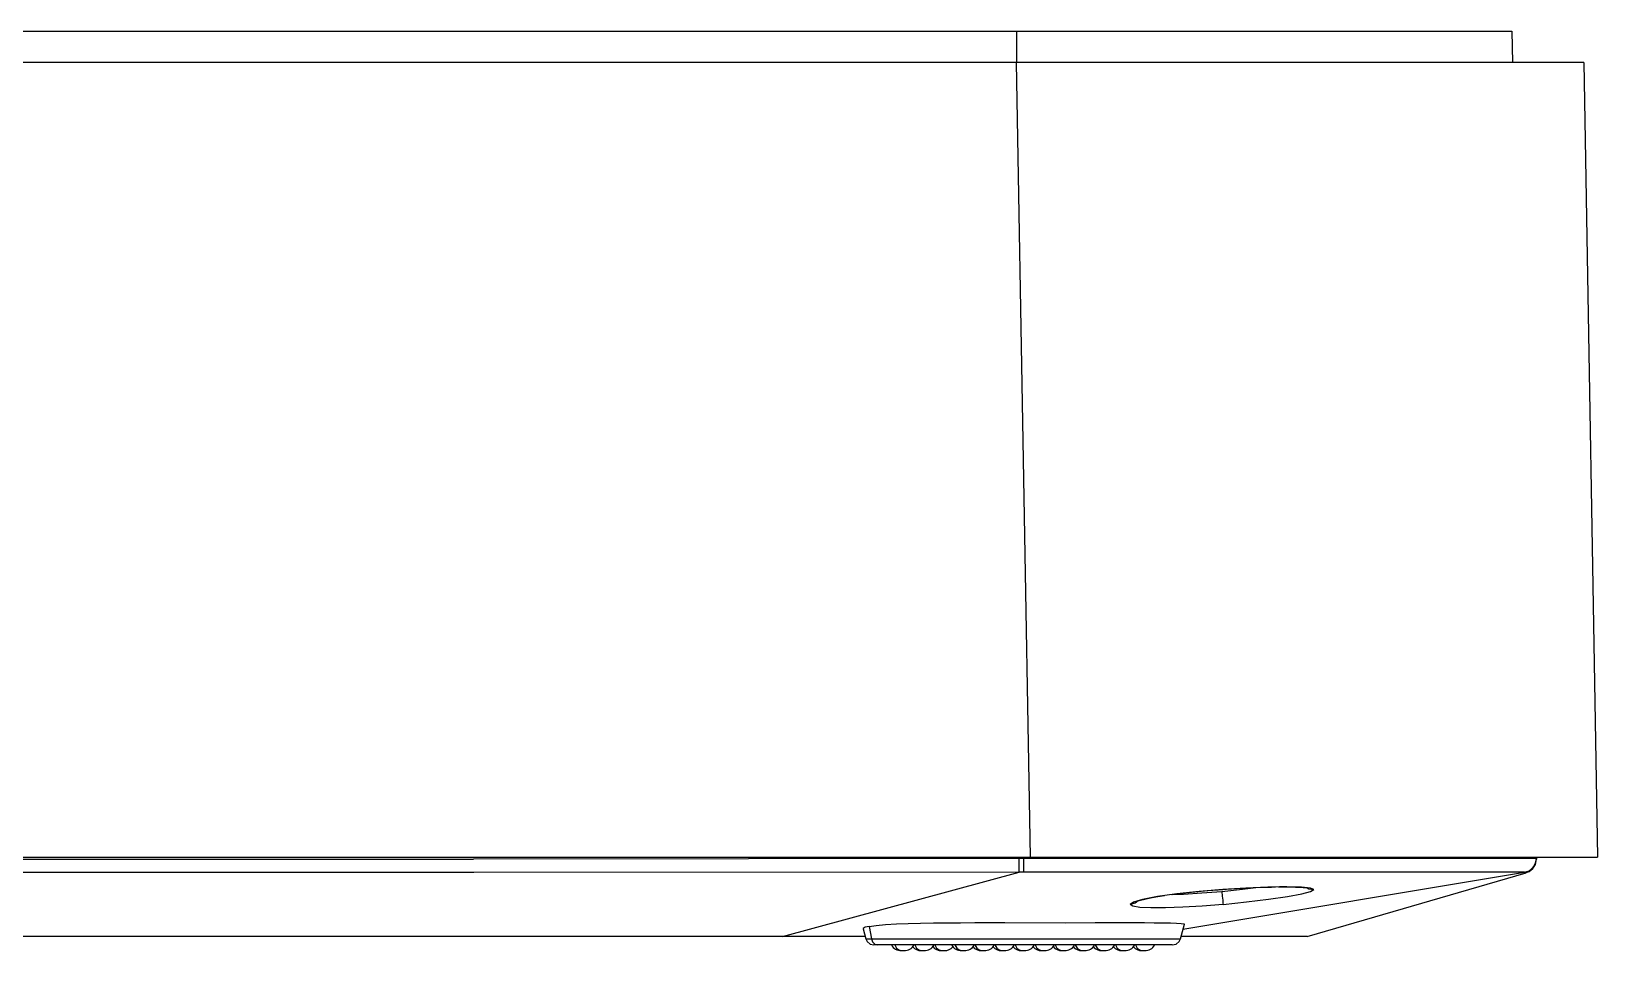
# Model space of a CAD drawing. Header units: millimetres. Extents: x 2698 to 3039, y 1138 to 1364.
# Drawn here: x 2751.5 to 2806.7, y 1155.5 to 1187.9 of the extents above; entities that cross this region are included whole.
import ezdxf

# ---------------------------------------------------------------- set-up
doc = ezdxf.new("R2010")
doc.units = ezdxf.units.MM

msp = doc.modelspace()

# ---------------------------------------------------------------- linework, layer by layer
at = {"color": 7, "linetype": 'Continuous'}
for p, q in [((2711.248, 1187.861), (2803.696, 1187.861)), ((2786.228, 1187.861), (2786.228, 1186.761)), ((2803.696, 1187.861), (2803.715, 1186.761)), ((2806.228, 1186.761), (2708.716, 1186.761)), ((2786.719, 1158.761), (2786.231, 1186.761)), ((2806.228, 1186.761), (2806.716, 1158.761)), ((2708.228, 1158.761), (2806.716, 1158.761)), ((2786.473, 1158.711), (2767.091, 1158.69)), ((2786.33, 1158.222), (2786.329, 1158.71)), ((2786.473, 1158.761), (2786.474, 1158.222)), ((2804.304, 1158.28), (2804.438, 1158.39)), ((2804.305, 1158.256), (2804.429, 1158.355)), ((2804.429, 1158.355), (2804.521, 1158.502)), ((2804.438, 1158.39), (2804.527, 1158.539)), ((2804.521, 1158.502), (2804.558, 1158.685)), ((2804.527, 1158.539), (2804.559, 1158.711)), ((2804.561, 1158.713), (2804.556, 1158.688)), ((2804.559, 1158.761), (2804.558, 1158.711)), ((2804.558, 1158.687), (2804.558, 1158.71)), ((2777.983, 1155.961), (2786.33, 1158.222)), ((2804.141, 1158.221), (2792.098, 1156.204)), ((2796.472, 1155.961), (2804.198, 1158.209)), ((2804.14, 1158.222), (2804.304, 1158.28)), ((2804.14, 1158.222), (2804.141, 1158.222)), ((2804.197, 1158.21), (2804.305, 1158.256)), ((2792.668, 1157.551), (2791.881, 1157.466)), ((2793.501, 1157.619), (2792.668, 1157.551)), ((2793.472, 1157.55), (2793.486, 1157.381)), ((2794.314, 1157.668), (2793.501, 1157.619)), ((2793.501, 1157.617), (2793.501, 1157.619)), ((2795.088, 1157.699), (2794.314, 1157.668)), ((2795.366, 1157.704), (2795.088, 1157.699)), ((2795.499, 1157.706), (2795.214, 1157.701)), ((2796.474, 1157.674), (2796.535, 1157.638)), ((2796.535, 1157.638), (2796.706, 1157.617)), ((2796.599, 1157.549), (2796.706, 1157.617)), ((2780.822, 1156.227), (2780.915, 1155.883)), ((2781.035, 1156.318), (2781.118, 1155.883)), ((2785.816, 1156.449), (2787.974, 1156.447)), ((2787.974, 1156.447), (2789, 1156.448)), ((2792.012, 1155.883), (2792.148, 1156.389)), ((2780.894, 1155.961), (2734.05, 1155.961)), ((2780.915, 1155.883), (2792.012, 1155.883)), ((2781.072, 1155.692), (2781.205, 1155.661)), ((2791.723, 1155.661), (2781.204, 1155.661)), ((2782.645, 1155.661), (2782.708, 1155.554)), ((2783.352, 1155.661), (2783.415, 1155.554)), ((2784.766, 1155.661), (2784.829, 1155.554)), ((2785.473, 1155.661), (2785.537, 1155.554)), ((2786.18, 1155.661), (2786.244, 1155.554)), ((2786.888, 1155.661), (2786.951, 1155.554)), ((2787.595, 1155.661), (2787.658, 1155.554)), ((2788.302, 1155.661), (2788.365, 1155.554)), ((2789.009, 1155.661), (2789.072, 1155.554)), ((2789.716, 1155.661), (2789.779, 1155.554)), ((2790.423, 1155.661), (2790.486, 1155.554)), ((2791.722, 1155.661), (2791.855, 1155.692)), ((2796.472, 1155.961), (2792.012, 1155.961)), ((2782.086, 1155.485), (2782.183, 1155.461)), ((2782.165, 1155.461), (2782.277, 1155.461)), ((2782.708, 1155.554), (2782.793, 1155.485)), ((2782.793, 1155.485), (2782.89, 1155.461)), ((2782.872, 1155.461), (2782.984, 1155.461)), ((2783.415, 1155.554), (2783.5, 1155.485)), ((2783.5, 1155.485), (2783.597, 1155.461)), ((2783.579, 1155.461), (2783.691, 1155.461)), ((2784.207, 1155.485), (2784.304, 1155.461)), ((2784.286, 1155.461), (2784.398, 1155.461)), ((2784.829, 1155.554), (2784.914, 1155.485)), ((2784.914, 1155.485), (2785.011, 1155.461)), ((2784.993, 1155.461), (2785.105, 1155.461)), ((2785.537, 1155.554), (2785.622, 1155.485)), ((2785.622, 1155.485), (2785.718, 1155.461)), ((2785.7, 1155.461), (2785.812, 1155.461)), ((2786.244, 1155.554), (2786.329, 1155.485)), ((2786.329, 1155.485), (2786.425, 1155.461)), ((2786.407, 1155.461), (2786.519, 1155.461)), ((2786.951, 1155.554), (2787.036, 1155.485)), ((2787.036, 1155.485), (2787.133, 1155.461)), ((2787.114, 1155.461), (2787.226, 1155.461)), ((2787.658, 1155.554), (2787.743, 1155.485)), ((2787.743, 1155.485), (2787.84, 1155.461)), ((2787.821, 1155.461), (2787.934, 1155.461)), ((2788.365, 1155.554), (2788.45, 1155.485)), ((2788.45, 1155.485), (2788.547, 1155.461)), ((2788.529, 1155.461), (2788.641, 1155.461)), ((2789.072, 1155.554), (2789.157, 1155.485)), ((2789.157, 1155.485), (2789.254, 1155.461)), ((2789.236, 1155.461), (2789.348, 1155.461)), ((2789.779, 1155.554), (2789.864, 1155.485)), ((2789.864, 1155.485), (2789.961, 1155.461)), ((2789.943, 1155.461), (2790.055, 1155.461)), ((2790.486, 1155.554), (2790.571, 1155.485)), ((2790.571, 1155.485), (2790.668, 1155.461)), ((2790.65, 1155.461), (2790.762, 1155.461))]:
    msp.add_line(p, q, dxfattribs=at)
for points in [[(2728.615, 1158.711), (2747.853, 1158.69), (2767.091, 1158.69)], [(2786.473, 1158.714), (2789.614, 1158.718), (2792.659, 1158.721), (2795.516, 1158.723), (2798.098, 1158.724), (2800.327, 1158.723), (2802.135, 1158.722), (2803.468, 1158.719), (2804.284, 1158.716), (2804.559, 1158.711)], [(2786.33, 1158.222), (2767.1, 1158.211), (2747.862, 1158.211), (2728.614, 1158.221)], [(2804.14, 1158.222), (2803.862, 1158.226), (2803.058, 1158.229), (2801.753, 1158.23), (2799.987, 1158.231), (2797.814, 1158.231), (2795.297, 1158.23), (2792.512, 1158.229), (2789.542, 1158.226), (2786.33, 1158.222)], [(2804.198, 1158.209), (2804.188, 1158.211), (2804.141, 1158.221)], [(2790.677, 1157.269), (2790.35, 1157.172), (2790.238, 1157.087)], [(2790.487, 1157.202), (2790.488, 1157.203), (2790.522, 1157.216), (2790.596, 1157.24), (2790.704, 1157.269), (2790.845, 1157.3), (2791.016, 1157.334), (2791.216, 1157.369), (2791.444, 1157.405)], [(2791.881, 1157.466), (2791.197, 1157.37), (2790.677, 1157.269)], [(2791.7, 1157.441), (2791.983, 1157.476), (2792.291, 1157.511), (2792.621, 1157.544), (2792.971, 1157.576), (2793.338, 1157.605), (2793.501, 1157.617)], [(2791.745, 1157.446), (2792.113, 1157.455), (2792.768, 1157.493), (2793.472, 1157.55)], [(2793.472, 1157.55), (2794.193, 1157.624), (2794.665, 1157.683)], [(2793.486, 1157.381), (2793.499, 1157.236), (2793.509, 1157.135), (2793.515, 1157.091)], [(2793.501, 1157.617), (2793.628, 1157.626), (2793.98, 1157.648), (2794.317, 1157.667), (2794.637, 1157.682), (2794.937, 1157.693), (2795.214, 1157.701)], [(2793.515, 1157.091), (2794.334, 1157.176), (2795.114, 1157.273), (2795.778, 1157.371), (2796.283, 1157.465), (2796.599, 1157.549)], [(2795.466, 1157.705), (2795.693, 1157.707), (2795.894, 1157.706), (2796.068, 1157.703), (2796.215, 1157.697), (2796.334, 1157.69), (2796.423, 1157.682), (2796.479, 1157.674), (2796.487, 1157.672)], [(2796.274, 1157.699), (2795.761, 1157.71), (2795.499, 1157.706)], [(2796.706, 1157.617), (2796.595, 1157.667), (2796.274, 1157.699)], [(2790.522, 1157.216), (2790.41, 1157.133), (2790.238, 1157.087)], [(2793.515, 1157.091), (2792.774, 1157.03), (2792.094, 1156.989), (2791.484, 1156.968), (2790.97, 1156.967), (2790.577, 1156.987), (2790.327, 1157.027), (2790.238, 1157.087)], [(2781.035, 1156.318), (2780.897, 1156.284), (2780.828, 1156.247), (2780.822, 1156.227)], [(2781.035, 1156.318), (2781.283, 1156.353), (2781.614, 1156.383), (2782.003, 1156.406), (2782.417, 1156.422), (2782.851, 1156.432), (2783.304, 1156.439), (2783.773, 1156.444), (2784.259, 1156.447), (2784.762, 1156.448), (2785.283, 1156.449), (2785.816, 1156.449)], [(2789, 1156.448), (2789.933, 1156.449), (2790.354, 1156.449), (2790.739, 1156.448), (2791.088, 1156.447), (2791.394, 1156.445), (2791.656, 1156.44), (2791.87, 1156.433), (2792.031, 1156.422), (2792.126, 1156.406), (2792.147, 1156.389)], [(2780.915, 1155.883), (2780.967, 1155.778), (2781.072, 1155.692)], [(2781.118, 1155.883), (2781.16, 1155.769), (2781.232, 1155.69), (2781.323, 1155.661)], [(2781.938, 1155.661), (2782.001, 1155.554), (2782.086, 1155.485)], [(2784.059, 1155.661), (2784.122, 1155.554), (2784.207, 1155.485)], [(2791.855, 1155.692), (2791.96, 1155.778), (2792.012, 1155.883)]]:
    msp.add_lwpolyline(points, dxfattribs=at)
for centre, radius, start, end in [((2804.058, 1158.715), 0.5, 279.4746, 339.4862), ((2782.167, 1155.861), 0.4, 210, 270.9417), ((2782.274, 1155.861), 0.4, 269.0583, 330), ((2782.874, 1155.861), 0.4, 220.3631, 270.9417), ((2782.981, 1155.861), 0.4, 269.0583, 330), ((2783.581, 1155.861), 0.4, 220.3631, 270.9417), ((2783.688, 1155.861), 0.4, 269.0583, 319.6369), ((2784.288, 1155.861), 0.4, 210, 270.9417), ((2784.396, 1155.861), 0.4, 269.0583, 330), ((2784.996, 1155.861), 0.4, 220.3631, 270.9417), ((2785.103, 1155.861), 0.4, 269.0583, 330), ((2785.703, 1155.861), 0.4, 220.3631, 270.9417), ((2785.81, 1155.861), 0.4, 269.0583, 330), ((2786.41, 1155.861), 0.4, 220.3631, 270.9417), ((2786.517, 1155.861), 0.4, 269.0583, 330), ((2787.117, 1155.861), 0.4, 220.3631, 270.9417), ((2787.224, 1155.861), 0.4, 269.0583, 330), ((2787.824, 1155.861), 0.4, 220.3631, 270.9417), ((2787.931, 1155.861), 0.4, 269.0583, 330), ((2788.531, 1155.861), 0.4, 220.3631, 270.9417), ((2788.638, 1155.861), 0.4, 269.0583, 330), ((2789.238, 1155.861), 0.4, 220.3631, 270.9417), ((2789.345, 1155.861), 0.4, 269.0583, 330), ((2789.945, 1155.861), 0.4, 220.3631, 270.9417), ((2790.052, 1155.861), 0.4, 269.0583, 330), ((2790.652, 1155.861), 0.4, 220.3631, 270.9417), ((2790.76, 1155.861), 0.4, 269.0583, 330)]:
    msp.add_arc(centre, radius, start, end, dxfattribs=at)

doc.saveas('drawing.dxf')
